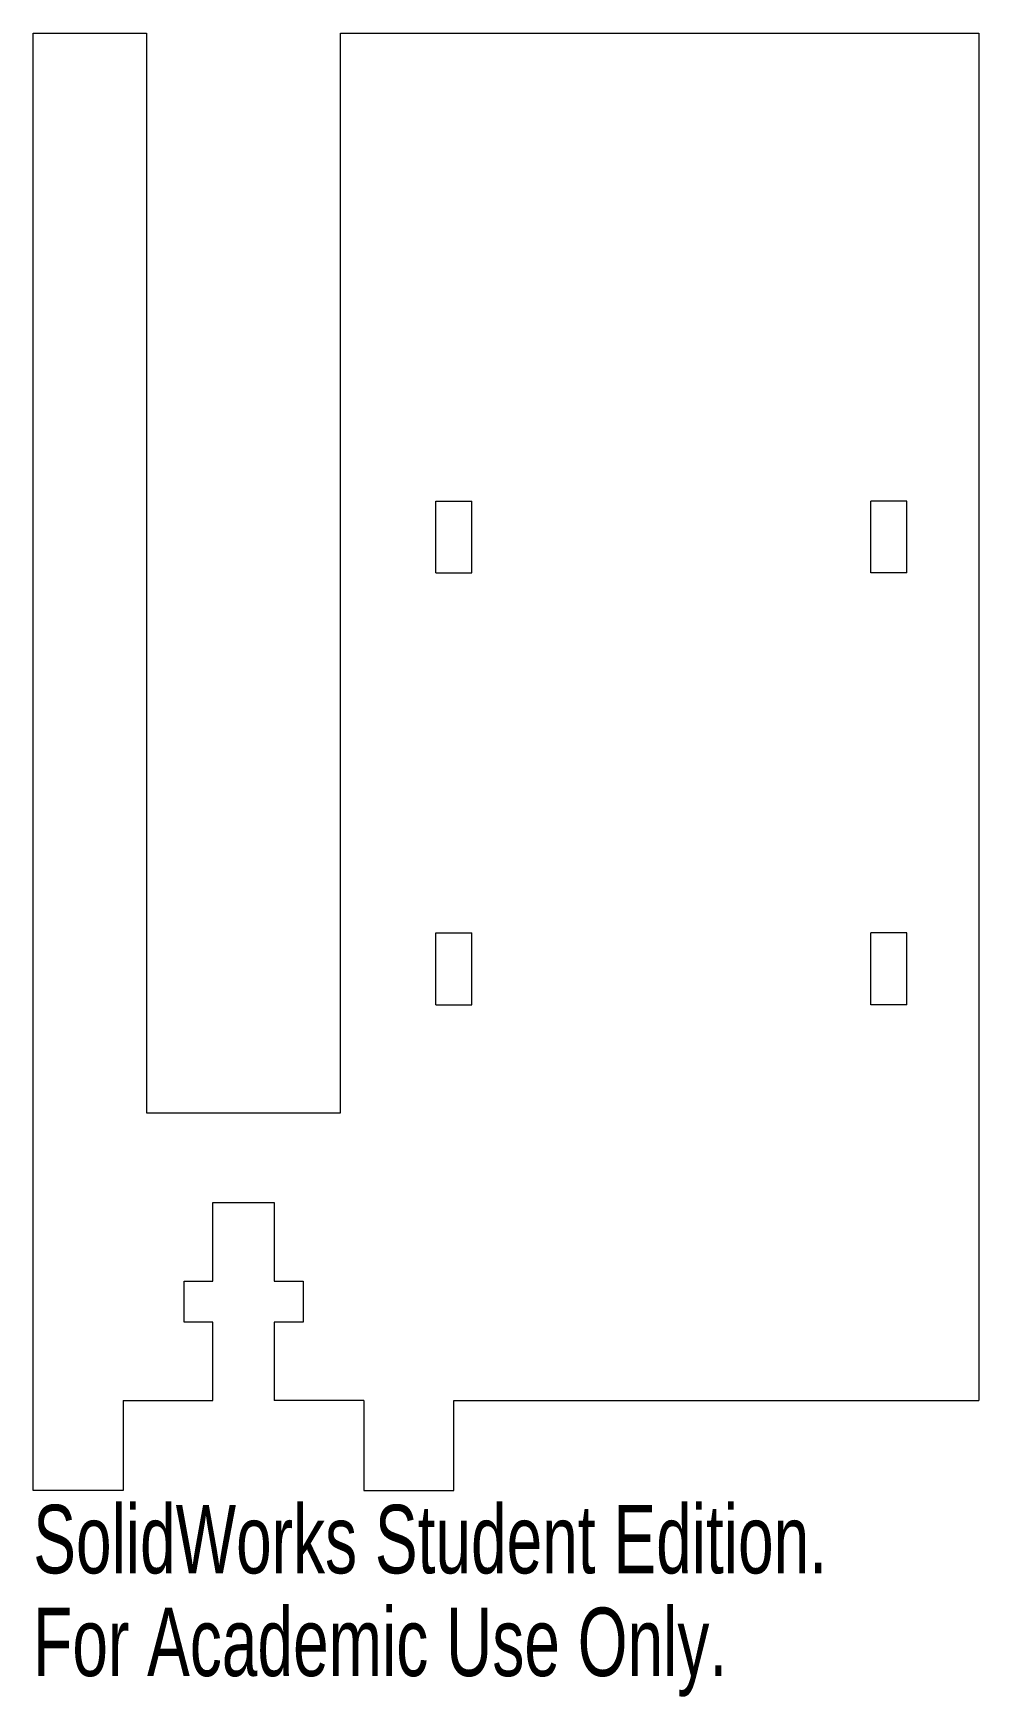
# Model space of a CAD drawing. Header units: inches. Extents: x -0.58 to 2.04, y -1.37 to 3.25.
import ezdxf

# ---------------------------------------------------------------- set-up
doc = ezdxf.new("R2010")
doc.units = ezdxf.units.IN
doc.header["$MEASUREMENT"] = 0
doc.styles.add('SLDTEXTSTYLE0', font='TXT', dxfattribs={"width": 0.7})

msp = doc.modelspace()

# ---------------------------------------------------------------- linework, layer by layer
at = {"color": 7, "linetype": 'Continuous', "lineweight": 15}
for p, q in [((-0.585, 3.25), (-0.27, 3.25)), ((-0.585, -0.8), (-0.585, 3.25)), ((-0.27, 3.25), (-0.27, 0.25)), ((0.27, 3.25), (2.045, 3.25)), ((0.27, 0.25), (0.27, 3.25)), ((2.045, 3.25), (2.045, -0.55)), ((0.535, 1.75), (0.535, 1.95)), ((0.535, 1.95), (0.635, 1.95)), ((0.635, 1.75), (0.635, 1.95)), ((1.745, 1.75), (1.745, 1.95)), ((1.845, 1.95), (1.745, 1.95)), ((1.845, 1.75), (1.845, 1.95)), ((0.535, 1.75), (0.635, 1.75)), ((1.845, 1.75), (1.745, 1.75)), ((0.535, 0.55), (0.535, 0.75)), ((0.535, 0.75), (0.635, 0.75)), ((0.635, 0.55), (0.635, 0.75)), ((1.745, 0.55), (1.745, 0.75)), ((1.845, 0.75), (1.745, 0.75)), ((1.845, 0.55), (1.845, 0.75)), ((0.535, 0.55), (0.635, 0.55)), ((1.845, 0.55), (1.745, 0.55)), ((-0.27, 0.25), (0.27, 0.25)), ((-0.085, -0.2179), (-0.085, 0)), ((-0.085, 0), (0.085, 0)), ((0.085, 0), (0.085, -0.2179)), ((-0.1654, -0.3321), (-0.1654, -0.2179)), ((-0.1654, -0.2179), (-0.085, -0.2179)), ((0.085, -0.2179), (0.1654, -0.2179)), ((0.1654, -0.2179), (0.1654, -0.3321)), ((-0.085, -0.3321), (-0.1654, -0.3321)), ((-0.085, -0.55), (-0.085, -0.3321)), ((0.1654, -0.3321), (0.085, -0.3321)), ((0.085, -0.3321), (0.085, -0.55)), ((-0.335, -0.55), (-0.335, -0.8)), ((-0.335, -0.55), (-0.085, -0.55)), ((0.335, -0.55), (0.085, -0.55)), ((0.335, -0.55), (0.335, -0.8)), ((0.585, -0.8), (0.585, -0.55)), ((0.585, -0.55), (2.045, -0.55)), ((-0.335, -0.8), (-0.585, -0.8)), ((0.335, -0.8), (0.585, -0.8))]:
    msp.add_line(p, q, dxfattribs=at)

# ---------------------------------------------------------------- texts
at = {"color": 7, "linetype": 'Continuous', "char_height": 0.1903, "attachment_point": 1, "style": 'SLDTEXTSTYLE0'}
for s, insert in [('SolidWorks Student Edition.', (-0.585, -0.8401)), ('For Academic Use Only.', (-0.585, -1.1256))]:
    msp.add_mtext(s, dxfattribs=dict(at, insert=insert))

doc.saveas('drawing.dxf')
